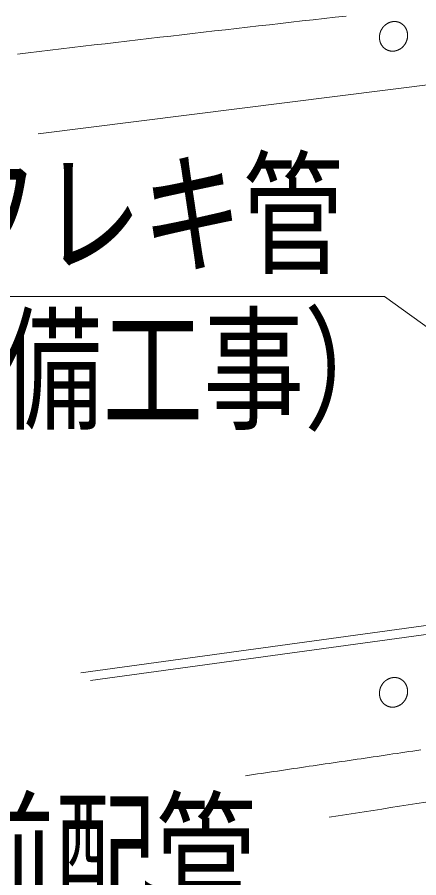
# Model space of a CAD drawing. Units: millimetres on the paper. Extents: x -305 to 305, y -152 to 152.
# Drawn here: x -218.56 to -208.76, y -100.7 to -79.74 of the extents above; entities that cross this region are included whole.
import ezdxf
from ezdxf.enums import TextEntityAlignment as Align

# ---------------------------------------------------------------- set-up
doc = ezdxf.new("R2010")
doc.units = ezdxf.units.MM
doc.layers.add('0-1_RV', color=7, linetype='Continuous', lineweight=9)
doc.styles.add('ＭＳ ゴシック', font='')
doc.styles.get('ＭＳ ゴシック').set_extended_font_data('MS Gothic')

msp = doc.modelspace()

# ---------------------------------------------------------------- linework, layer by layer
at = {"layer": '0-1_RV'}
for p, q in [((-196.482, -79.87), (-218.043, -82.575)), ((-209.079, -80.356), (-209.077, -80.351)), ((-217.002, -95.71), (-198.115, -93.114)), ((-216.768, -95.897), (-197.882, -93.301))]:
    msp.add_line(p, q, dxfattribs=at)
for points in [[(-210.536, -79.709), (-210.803, -79.739), (-211.07, -79.769), (-211.338, -79.799), (-211.605, -79.829), (-211.872, -79.86), (-212.14, -79.89), (-212.407, -79.92), (-212.674, -79.95), (-212.942, -79.981), (-213.209, -80.011), (-213.476, -80.042), (-213.743, -80.072), (-214.011, -80.103), (-214.278, -80.134), (-214.545, -80.165), (-214.812, -80.196), (-215.079, -80.227)], [(-209.463, -79.86), (-209.468, -79.862), (-209.473, -79.864), (-209.478, -79.866), (-209.482, -79.868), (-209.487, -79.869), (-209.492, -79.871), (-209.497, -79.874), (-209.501, -79.876), (-209.506, -79.878), (-209.511, -79.88), (-209.515, -79.882), (-209.52, -79.885), (-209.524, -79.887), (-209.529, -79.89), (-209.533, -79.892), (-209.538, -79.895), (-209.542, -79.898), (-209.546, -79.901), (-209.551, -79.903), (-209.555, -79.906), (-209.559, -79.909), (-209.563, -79.912), (-209.567, -79.915), (-209.571, -79.918), (-209.575, -79.922), (-209.579, -79.925), (-209.583, -79.928), (-209.587, -79.931), (-209.591, -79.935), (-209.595, -79.938), (-209.599, -79.942), (-209.603, -79.945), (-209.606, -79.949), (-209.61, -79.952), (-209.614, -79.956), (-209.617, -79.96), (-209.621, -79.964), (-209.624, -79.967), (-209.627, -79.971)], [(-209.266, -79.856), (-209.27, -79.855), (-209.275, -79.853), (-209.28, -79.852), (-209.285, -79.851), (-209.29, -79.85), (-209.296, -79.849), (-209.301, -79.848), (-209.306, -79.847), (-209.311, -79.846), (-209.316, -79.845), (-209.321, -79.845), (-209.326, -79.844), (-209.331, -79.844), (-209.336, -79.843), (-209.341, -79.843), (-209.347, -79.843), (-209.352, -79.843), (-209.357, -79.843), (-209.362, -79.843), (-209.367, -79.843), (-209.372, -79.843), (-209.377, -79.844), (-209.383, -79.844), (-209.388, -79.844), (-209.393, -79.845), (-209.398, -79.846), (-209.403, -79.846), (-209.408, -79.847), (-209.413, -79.848), (-209.418, -79.849), (-209.423, -79.85), (-209.428, -79.851), (-209.433, -79.852), (-209.438, -79.853), (-209.443, -79.855), (-209.448, -79.856), (-209.453, -79.857), (-209.458, -79.859), (-209.463, -79.86)], [(-209.105, -79.97), (-209.108, -79.966), (-209.111, -79.962), (-209.114, -79.958), (-209.118, -79.954), (-209.121, -79.95), (-209.124, -79.946), (-209.128, -79.943), (-209.131, -79.939), (-209.135, -79.935), (-209.139, -79.931), (-209.142, -79.928), (-209.146, -79.924), (-209.15, -79.921), (-209.154, -79.918), (-209.158, -79.914), (-209.162, -79.911), (-209.166, -79.908), (-209.17, -79.905), (-209.174, -79.902), (-209.178, -79.898), (-209.182, -79.896), (-209.187, -79.893), (-209.191, -79.89), (-209.195, -79.887), (-209.2, -79.884), (-209.204, -79.882), (-209.209, -79.879), (-209.213, -79.877), (-209.218, -79.875), (-209.222, -79.872), (-209.227, -79.87), (-209.232, -79.868), (-209.236, -79.866), (-209.241, -79.864), (-209.246, -79.862), (-209.251, -79.861), (-209.256, -79.859), (-209.261, -79.857), (-209.266, -79.856)], [(-209.627, -79.971), (-209.631, -79.975), (-209.634, -79.979), (-209.637, -79.983), (-209.64, -79.987), (-209.644, -79.991), (-209.647, -79.995), (-209.65, -80), (-209.653, -80.004), (-209.655, -80.008), (-209.658, -80.012), (-209.661, -80.017), (-209.664, -80.021), (-209.667, -80.025), (-209.669, -80.03), (-209.672, -80.034), (-209.674, -80.039), (-209.677, -80.043), (-209.679, -80.048), (-209.681, -80.052), (-209.684, -80.057), (-209.686, -80.062), (-209.688, -80.066), (-209.69, -80.071), (-209.692, -80.076), (-209.694, -80.081), (-209.696, -80.085), (-209.698, -80.09), (-209.7, -80.095), (-209.701, -80.1), (-209.703, -80.105), (-209.705, -80.109), (-209.706, -80.114), (-209.708, -80.119), (-209.709, -80.124), (-209.711, -80.129), (-209.712, -80.134), (-209.713, -80.139), (-209.714, -80.144), (-209.715, -80.149)], [(-209.038, -80.157), (-209.038, -80.151), (-209.039, -80.146), (-209.039, -80.141), (-209.04, -80.136), (-209.041, -80.131), (-209.041, -80.126), (-209.042, -80.121), (-209.043, -80.116), (-209.044, -80.111), (-209.045, -80.106), (-209.046, -80.101), (-209.047, -80.096), (-209.049, -80.091), (-209.05, -80.086), (-209.051, -80.081), (-209.053, -80.076), (-209.054, -80.071), (-209.056, -80.066), (-209.057, -80.061), (-209.059, -80.056), (-209.061, -80.051), (-209.063, -80.047), (-209.065, -80.042), (-209.067, -80.037), (-209.069, -80.032), (-209.071, -80.028), (-209.073, -80.023), (-209.075, -80.019), (-209.078, -80.014), (-209.08, -80.009), (-209.083, -80.005), (-209.085, -80), (-209.088, -79.996), (-209.091, -79.992), (-209.093, -79.987), (-209.096, -79.983), (-209.099, -79.979), (-209.102, -79.974), (-209.105, -79.97)], [(-215.079, -80.227), (-215.347, -80.258), (-215.614, -80.289), (-215.881, -80.32), (-216.148, -80.351), (-216.415, -80.382), (-216.683, -80.413), (-216.95, -80.445), (-217.217, -80.476), (-217.484, -80.508), (-217.751, -80.539), (-218.018, -80.571), (-218.285, -80.603), (-218.552, -80.635), (-218.552, -80.635)], [(-209.715, -80.149), (-209.716, -80.154), (-209.717, -80.159), (-209.718, -80.164), (-209.719, -80.169), (-209.72, -80.175), (-209.72, -80.18), (-209.721, -80.185), (-209.722, -80.19), (-209.722, -80.195), (-209.722, -80.2), (-209.723, -80.205), (-209.723, -80.21), (-209.723, -80.216), (-209.723, -80.221), (-209.723, -80.226), (-209.723, -80.231), (-209.723, -80.236), (-209.723, -80.241), (-209.723, -80.246), (-209.723, -80.252), (-209.722, -80.257), (-209.722, -80.262), (-209.721, -80.267), (-209.721, -80.272), (-209.72, -80.277), (-209.72, -80.282), (-209.719, -80.287), (-209.718, -80.292), (-209.717, -80.297), (-209.716, -80.302), (-209.715, -80.308), (-209.714, -80.313), (-209.713, -80.318), (-209.711, -80.323), (-209.71, -80.327), (-209.708, -80.332), (-209.707, -80.337), (-209.705, -80.342), (-209.704, -80.347)], [(-209.077, -80.351), (-209.074, -80.347), (-209.072, -80.342), (-209.07, -80.337), (-209.068, -80.332), (-209.066, -80.328), (-209.064, -80.323), (-209.062, -80.318), (-209.06, -80.313), (-209.059, -80.308), (-209.057, -80.304), (-209.056, -80.299), (-209.054, -80.294), (-209.053, -80.289), (-209.051, -80.284), (-209.05, -80.279), (-209.048, -80.274), (-209.047, -80.269), (-209.046, -80.264), (-209.045, -80.259), (-209.044, -80.254), (-209.043, -80.249), (-209.042, -80.244), (-209.041, -80.239), (-209.041, -80.234), (-209.04, -80.228), (-209.039, -80.223), (-209.039, -80.218), (-209.038, -80.213), (-209.038, -80.208), (-209.038, -80.203), (-209.038, -80.198), (-209.037, -80.193), (-209.037, -80.187), (-209.037, -80.182), (-209.037, -80.177), (-209.037, -80.172), (-209.037, -80.167), (-209.038, -80.162), (-209.038, -80.157)], [(-209.704, -80.347), (-209.702, -80.352), (-209.7, -80.357), (-209.698, -80.362), (-209.696, -80.366), (-209.694, -80.371), (-209.692, -80.376), (-209.69, -80.38), (-209.688, -80.385), (-209.686, -80.39), (-209.683, -80.394), (-209.681, -80.399), (-209.678, -80.403), (-209.676, -80.408), (-209.673, -80.412), (-209.671, -80.417), (-209.668, -80.421), (-209.665, -80.425), (-209.662, -80.429), (-209.659, -80.434), (-209.656, -80.438), (-209.653, -80.442), (-209.65, -80.446), (-209.647, -80.45), (-209.643, -80.454), (-209.64, -80.458), (-209.637, -80.462), (-209.633, -80.465), (-209.629, -80.469), (-209.626, -80.473), (-209.622, -80.476), (-209.618, -80.48), (-209.615, -80.484), (-209.611, -80.487), (-209.607, -80.49), (-209.603, -80.494), (-209.599, -80.497), (-209.595, -80.5), (-209.591, -80.503), (-209.587, -80.506)], [(-209.21, -80.505), (-209.206, -80.502), (-209.201, -80.499), (-209.197, -80.496), (-209.193, -80.493), (-209.189, -80.49), (-209.185, -80.487), (-209.181, -80.483), (-209.177, -80.48), (-209.173, -80.477), (-209.169, -80.473), (-209.165, -80.47), (-209.162, -80.466), (-209.158, -80.463), (-209.154, -80.459), (-209.151, -80.456), (-209.147, -80.452), (-209.144, -80.448), (-209.14, -80.444), (-209.137, -80.441), (-209.133, -80.437), (-209.13, -80.433), (-209.127, -80.429), (-209.123, -80.425), (-209.12, -80.421), (-209.117, -80.417), (-209.114, -80.413), (-209.111, -80.408), (-209.108, -80.404), (-209.105, -80.4), (-209.102, -80.396), (-209.099, -80.391), (-209.097, -80.387), (-209.094, -80.383), (-209.091, -80.378), (-209.089, -80.374), (-209.086, -80.369), (-209.084, -80.365), (-209.081, -80.36), (-209.079, -80.356)], [(-209.587, -80.506), (-209.582, -80.509), (-209.578, -80.512), (-209.574, -80.515), (-209.57, -80.518), (-209.565, -80.52), (-209.561, -80.523), (-209.556, -80.525), (-209.552, -80.528), (-209.547, -80.53), (-209.543, -80.532), (-209.538, -80.535), (-209.533, -80.537), (-209.529, -80.539), (-209.524, -80.541), (-209.519, -80.543), (-209.514, -80.545), (-209.509, -80.547), (-209.505, -80.548), (-209.5, -80.55), (-209.495, -80.551), (-209.49, -80.553), (-209.485, -80.554), (-209.48, -80.556), (-209.475, -80.557), (-209.47, -80.558), (-209.465, -80.559), (-209.46, -80.56), (-209.455, -80.561), (-209.45, -80.562), (-209.445, -80.562), (-209.439, -80.563), (-209.434, -80.564), (-209.429, -80.564), (-209.424, -80.564), (-209.419, -80.565), (-209.414, -80.565), (-209.409, -80.565), (-209.404, -80.565), (-209.398, -80.565)], [(-209.398, -80.565), (-209.393, -80.565), (-209.388, -80.565), (-209.383, -80.564), (-209.378, -80.564), (-209.373, -80.564), (-209.368, -80.563), (-209.362, -80.563), (-209.357, -80.562), (-209.352, -80.561), (-209.347, -80.56), (-209.342, -80.559), (-209.337, -80.558), (-209.332, -80.557), (-209.327, -80.556), (-209.322, -80.555), (-209.317, -80.554), (-209.312, -80.552), (-209.307, -80.551), (-209.302, -80.549), (-209.297, -80.548), (-209.293, -80.546), (-209.288, -80.544), (-209.283, -80.543), (-209.278, -80.541), (-209.273, -80.539), (-209.269, -80.537), (-209.264, -80.535), (-209.259, -80.533), (-209.255, -80.53), (-209.25, -80.528), (-209.245, -80.526), (-209.241, -80.523), (-209.236, -80.521), (-209.232, -80.518), (-209.227, -80.516), (-209.223, -80.513), (-209.219, -80.51), (-209.214, -80.508), (-209.21, -80.505)], [(-220.407, -86.539), (-209.601, -86.539), (-206.264, -88.94)], [(-209.628, -95.951), (-209.631, -95.955), (-209.634, -95.959), (-209.637, -95.963), (-209.641, -95.967), (-209.644, -95.971), (-209.647, -95.975), (-209.65, -95.979), (-209.653, -95.983), (-209.656, -95.988), (-209.659, -95.992), (-209.661, -95.996), (-209.664, -96.001), (-209.667, -96.005), (-209.669, -96.009), (-209.672, -96.014), (-209.674, -96.018), (-209.677, -96.023), (-209.679, -96.027), (-209.681, -96.032), (-209.684, -96.037), (-209.686, -96.041), (-209.688, -96.046), (-209.69, -96.051), (-209.692, -96.055), (-209.694, -96.06), (-209.696, -96.065), (-209.698, -96.07), (-209.7, -96.075), (-209.702, -96.079), (-209.703, -96.084), (-209.705, -96.089), (-209.706, -96.094), (-209.708, -96.099), (-209.709, -96.104), (-209.711, -96.109), (-209.712, -96.114), (-209.713, -96.119), (-209.714, -96.124), (-209.715, -96.129)], [(-209.463, -95.84), (-209.468, -95.842), (-209.473, -95.843), (-209.478, -95.845), (-209.483, -95.847), (-209.487, -95.849), (-209.492, -95.851), (-209.497, -95.853), (-209.501, -95.855), (-209.506, -95.857), (-209.511, -95.86), (-209.515, -95.862), (-209.52, -95.864), (-209.524, -95.867), (-209.529, -95.869), (-209.533, -95.872), (-209.538, -95.875), (-209.542, -95.877), (-209.546, -95.88), (-209.551, -95.883), (-209.555, -95.886), (-209.559, -95.889), (-209.563, -95.892), (-209.568, -95.895), (-209.572, -95.898), (-209.576, -95.901), (-209.58, -95.904), (-209.584, -95.908), (-209.588, -95.911), (-209.592, -95.914), (-209.595, -95.918), (-209.599, -95.921), (-209.603, -95.925), (-209.607, -95.928), (-209.61, -95.932), (-209.614, -95.936), (-209.617, -95.939), (-209.621, -95.943), (-209.624, -95.947), (-209.628, -95.951)], [(-209.266, -95.836), (-209.271, -95.834), (-209.276, -95.833), (-209.281, -95.832), (-209.286, -95.83), (-209.291, -95.829), (-209.296, -95.828), (-209.301, -95.827), (-209.306, -95.827), (-209.311, -95.826), (-209.316, -95.825), (-209.321, -95.824), (-209.326, -95.824), (-209.331, -95.824), (-209.336, -95.823), (-209.342, -95.823), (-209.347, -95.823), (-209.352, -95.823), (-209.357, -95.823), (-209.362, -95.823), (-209.367, -95.823), (-209.372, -95.823), (-209.378, -95.823), (-209.383, -95.824), (-209.388, -95.824), (-209.393, -95.825), (-209.398, -95.825), (-209.403, -95.826), (-209.408, -95.827), (-209.413, -95.828), (-209.418, -95.828), (-209.423, -95.829), (-209.429, -95.831), (-209.434, -95.832), (-209.439, -95.833), (-209.444, -95.834), (-209.448, -95.836), (-209.453, -95.837), (-209.458, -95.838), (-209.463, -95.84)], [(-209.105, -95.95), (-209.108, -95.946), (-209.111, -95.942), (-209.114, -95.938), (-209.118, -95.934), (-209.121, -95.93), (-209.124, -95.926), (-209.128, -95.922), (-209.131, -95.918), (-209.135, -95.915), (-209.139, -95.911), (-209.142, -95.907), (-209.146, -95.904), (-209.15, -95.9), (-209.154, -95.897), (-209.158, -95.894), (-209.162, -95.89), (-209.166, -95.887), (-209.17, -95.884), (-209.174, -95.881), (-209.178, -95.878), (-209.182, -95.875), (-209.187, -95.872), (-209.191, -95.869), (-209.195, -95.867), (-209.2, -95.864), (-209.204, -95.862), (-209.209, -95.859), (-209.213, -95.857), (-209.218, -95.854), (-209.222, -95.852), (-209.227, -95.85), (-209.232, -95.848), (-209.237, -95.846), (-209.241, -95.844), (-209.246, -95.842), (-209.251, -95.84), (-209.256, -95.839), (-209.261, -95.837), (-209.266, -95.836)], [(-209.038, -96.136), (-209.038, -96.131), (-209.039, -96.126), (-209.039, -96.121), (-209.04, -96.116), (-209.041, -96.111), (-209.041, -96.105), (-209.042, -96.1), (-209.043, -96.095), (-209.044, -96.09), (-209.045, -96.085), (-209.046, -96.08), (-209.047, -96.075), (-209.049, -96.07), (-209.05, -96.065), (-209.051, -96.06), (-209.053, -96.055), (-209.054, -96.05), (-209.056, -96.046), (-209.057, -96.041), (-209.059, -96.036), (-209.061, -96.031), (-209.063, -96.026), (-209.065, -96.021), (-209.067, -96.017), (-209.069, -96.012), (-209.071, -96.007), (-209.073, -96.003), (-209.075, -95.998), (-209.078, -95.993), (-209.08, -95.989), (-209.083, -95.984), (-209.085, -95.98), (-209.088, -95.976), (-209.091, -95.971), (-209.093, -95.967), (-209.096, -95.962), (-209.099, -95.958), (-209.102, -95.954), (-209.105, -95.95)], [(-209.715, -96.129), (-209.716, -96.134), (-209.717, -96.139), (-209.718, -96.144), (-209.719, -96.149), (-209.72, -96.154), (-209.72, -96.159), (-209.721, -96.164), (-209.722, -96.17), (-209.722, -96.175), (-209.722, -96.18), (-209.723, -96.185), (-209.723, -96.19), (-209.723, -96.195), (-209.723, -96.2), (-209.723, -96.206), (-209.723, -96.211), (-209.723, -96.216), (-209.723, -96.221), (-209.723, -96.226), (-209.723, -96.231), (-209.722, -96.236), (-209.722, -96.241), (-209.721, -96.247), (-209.721, -96.252), (-209.72, -96.257), (-209.72, -96.262), (-209.719, -96.267), (-209.718, -96.272), (-209.717, -96.277), (-209.716, -96.282), (-209.715, -96.287), (-209.714, -96.292), (-209.713, -96.297), (-209.711, -96.302), (-209.71, -96.307), (-209.708, -96.312), (-209.707, -96.317), (-209.705, -96.322), (-209.704, -96.327)], [(-209.077, -96.331), (-209.074, -96.326), (-209.072, -96.321), (-209.07, -96.317), (-209.068, -96.312), (-209.066, -96.307), (-209.064, -96.303), (-209.062, -96.298), (-209.06, -96.293), (-209.059, -96.288), (-209.057, -96.283), (-209.055, -96.278), (-209.054, -96.273), (-209.052, -96.268), (-209.051, -96.263), (-209.05, -96.259), (-209.048, -96.254), (-209.047, -96.249), (-209.046, -96.244), (-209.045, -96.238), (-209.044, -96.233), (-209.043, -96.228), (-209.042, -96.223), (-209.041, -96.218), (-209.041, -96.213), (-209.04, -96.208), (-209.039, -96.203), (-209.039, -96.198), (-209.038, -96.193), (-209.038, -96.188), (-209.038, -96.182), (-209.038, -96.177), (-209.037, -96.172), (-209.037, -96.167), (-209.037, -96.162), (-209.037, -96.157), (-209.037, -96.152), (-209.037, -96.146), (-209.038, -96.141), (-209.038, -96.136)], [(-209.704, -96.327), (-209.702, -96.332), (-209.7, -96.336), (-209.698, -96.341), (-209.696, -96.346), (-209.694, -96.351), (-209.692, -96.355), (-209.69, -96.36), (-209.688, -96.365), (-209.686, -96.369), (-209.683, -96.374), (-209.681, -96.379), (-209.678, -96.383), (-209.676, -96.388), (-209.673, -96.392), (-209.671, -96.396), (-209.668, -96.401), (-209.665, -96.405), (-209.662, -96.409), (-209.659, -96.413), (-209.656, -96.418), (-209.653, -96.422), (-209.65, -96.426), (-209.647, -96.43), (-209.643, -96.434), (-209.64, -96.438), (-209.636, -96.441), (-209.633, -96.445), (-209.629, -96.449), (-209.626, -96.453), (-209.622, -96.456), (-209.618, -96.46), (-209.615, -96.463), (-209.611, -96.467), (-209.607, -96.47), (-209.603, -96.473), (-209.599, -96.477), (-209.595, -96.48), (-209.591, -96.483), (-209.587, -96.486)], [(-209.21, -96.484), (-209.206, -96.481), (-209.201, -96.479), (-209.197, -96.476), (-209.193, -96.472), (-209.189, -96.469), (-209.185, -96.466), (-209.181, -96.463), (-209.177, -96.46), (-209.173, -96.456), (-209.169, -96.453), (-209.165, -96.449), (-209.162, -96.446), (-209.158, -96.442), (-209.154, -96.439), (-209.151, -96.435), (-209.147, -96.432), (-209.143, -96.428), (-209.14, -96.424), (-209.137, -96.42), (-209.133, -96.416), (-209.13, -96.412), (-209.127, -96.408), (-209.123, -96.404), (-209.12, -96.4), (-209.117, -96.396), (-209.114, -96.392), (-209.111, -96.388), (-209.108, -96.384), (-209.105, -96.38), (-209.102, -96.375), (-209.099, -96.371), (-209.097, -96.367), (-209.094, -96.362), (-209.091, -96.358), (-209.089, -96.353), (-209.086, -96.349), (-209.084, -96.344), (-209.081, -96.34), (-209.079, -96.335)], [(-209.079, -96.335), (-209.077, -96.331), (-209.077, -96.331)], [(-209.587, -96.486), (-209.582, -96.489), (-209.578, -96.492), (-209.574, -96.494), (-209.57, -96.497), (-209.565, -96.5), (-209.561, -96.503), (-209.556, -96.505), (-209.552, -96.507), (-209.547, -96.51), (-209.543, -96.512), (-209.538, -96.514), (-209.533, -96.517), (-209.529, -96.519), (-209.524, -96.521), (-209.519, -96.523), (-209.514, -96.525), (-209.509, -96.526), (-209.505, -96.528), (-209.5, -96.53), (-209.495, -96.531), (-209.49, -96.533), (-209.485, -96.534), (-209.48, -96.535), (-209.475, -96.537), (-209.47, -96.538), (-209.465, -96.539), (-209.46, -96.54), (-209.455, -96.541), (-209.45, -96.541), (-209.445, -96.542), (-209.439, -96.543), (-209.434, -96.543), (-209.429, -96.544), (-209.424, -96.544), (-209.419, -96.544), (-209.414, -96.545), (-209.409, -96.545), (-209.403, -96.545), (-209.398, -96.545)], [(-209.398, -96.545), (-209.393, -96.545), (-209.388, -96.544), (-209.383, -96.544), (-209.378, -96.544), (-209.373, -96.543), (-209.368, -96.543), (-209.362, -96.542), (-209.357, -96.542), (-209.352, -96.541), (-209.347, -96.54), (-209.342, -96.539), (-209.337, -96.538), (-209.332, -96.537), (-209.327, -96.536), (-209.322, -96.535), (-209.317, -96.533), (-209.312, -96.532), (-209.307, -96.531), (-209.302, -96.529), (-209.297, -96.527), (-209.292, -96.526), (-209.288, -96.524), (-209.283, -96.522), (-209.278, -96.52), (-209.273, -96.518), (-209.268, -96.516), (-209.264, -96.514), (-209.259, -96.512), (-209.254, -96.51), (-209.25, -96.508), (-209.245, -96.505), (-209.241, -96.503), (-209.236, -96.5), (-209.232, -96.498), (-209.227, -96.495), (-209.223, -96.493), (-209.219, -96.49), (-209.214, -96.487), (-209.21, -96.484)], [(-208.713, -97.585), (-208.81, -97.599), (-208.907, -97.614), (-209.004, -97.628), (-209.101, -97.642), (-209.198, -97.657), (-209.295, -97.671), (-209.393, -97.685), (-209.49, -97.7), (-209.587, -97.714), (-209.684, -97.728), (-209.781, -97.743), (-209.878, -97.757), (-209.975, -97.771), (-210.073, -97.786), (-210.17, -97.8), (-210.267, -97.814), (-210.364, -97.829), (-210.461, -97.843), (-210.558, -97.857), (-210.656, -97.871), (-210.753, -97.886), (-210.85, -97.9), (-210.947, -97.914), (-211.044, -97.929), (-211.141, -97.943), (-211.238, -97.957), (-211.336, -97.972), (-211.433, -97.986), (-211.53, -98)], [(-211.53, -98), (-211.627, -98.015), (-211.724, -98.029), (-211.821, -98.043), (-211.918, -98.058), (-212.016, -98.072), (-212.113, -98.086), (-212.21, -98.101), (-212.307, -98.115), (-212.404, -98.129), (-212.501, -98.144), (-212.598, -98.158), (-212.696, -98.172), (-212.793, -98.187), (-212.89, -98.201), (-212.987, -98.215), (-212.987, -98.215)], [(-208.594, -98.857), (-208.808, -98.891), (-209.022, -98.925), (-209.236, -98.958), (-209.45, -98.992), (-209.664, -99.026), (-209.878, -99.059), (-210.092, -99.093), (-210.306, -99.127), (-210.52, -99.161), (-210.734, -99.194), (-210.947, -99.228), (-210.947, -99.228)]]:
    msp.add_lwpolyline(points, dxfattribs=at)

# ---------------------------------------------------------------- texts
at = {"layer": '0-1_RV', "style": 'ＭＳ ゴシック', "width": 0.75}
for s, p in [('\u3000フレキ管', (-222.903, -86.452)), ('（設備工事）', (-223.862, -90.243)), ('\u3000事前配管', (-225.027, -102.05))]:
    msp.add_text(s, height=2.405, dxfattribs=at).set_placement(p, align=Align.BOTTOM_LEFT)

doc.saveas('drawing.dxf')
